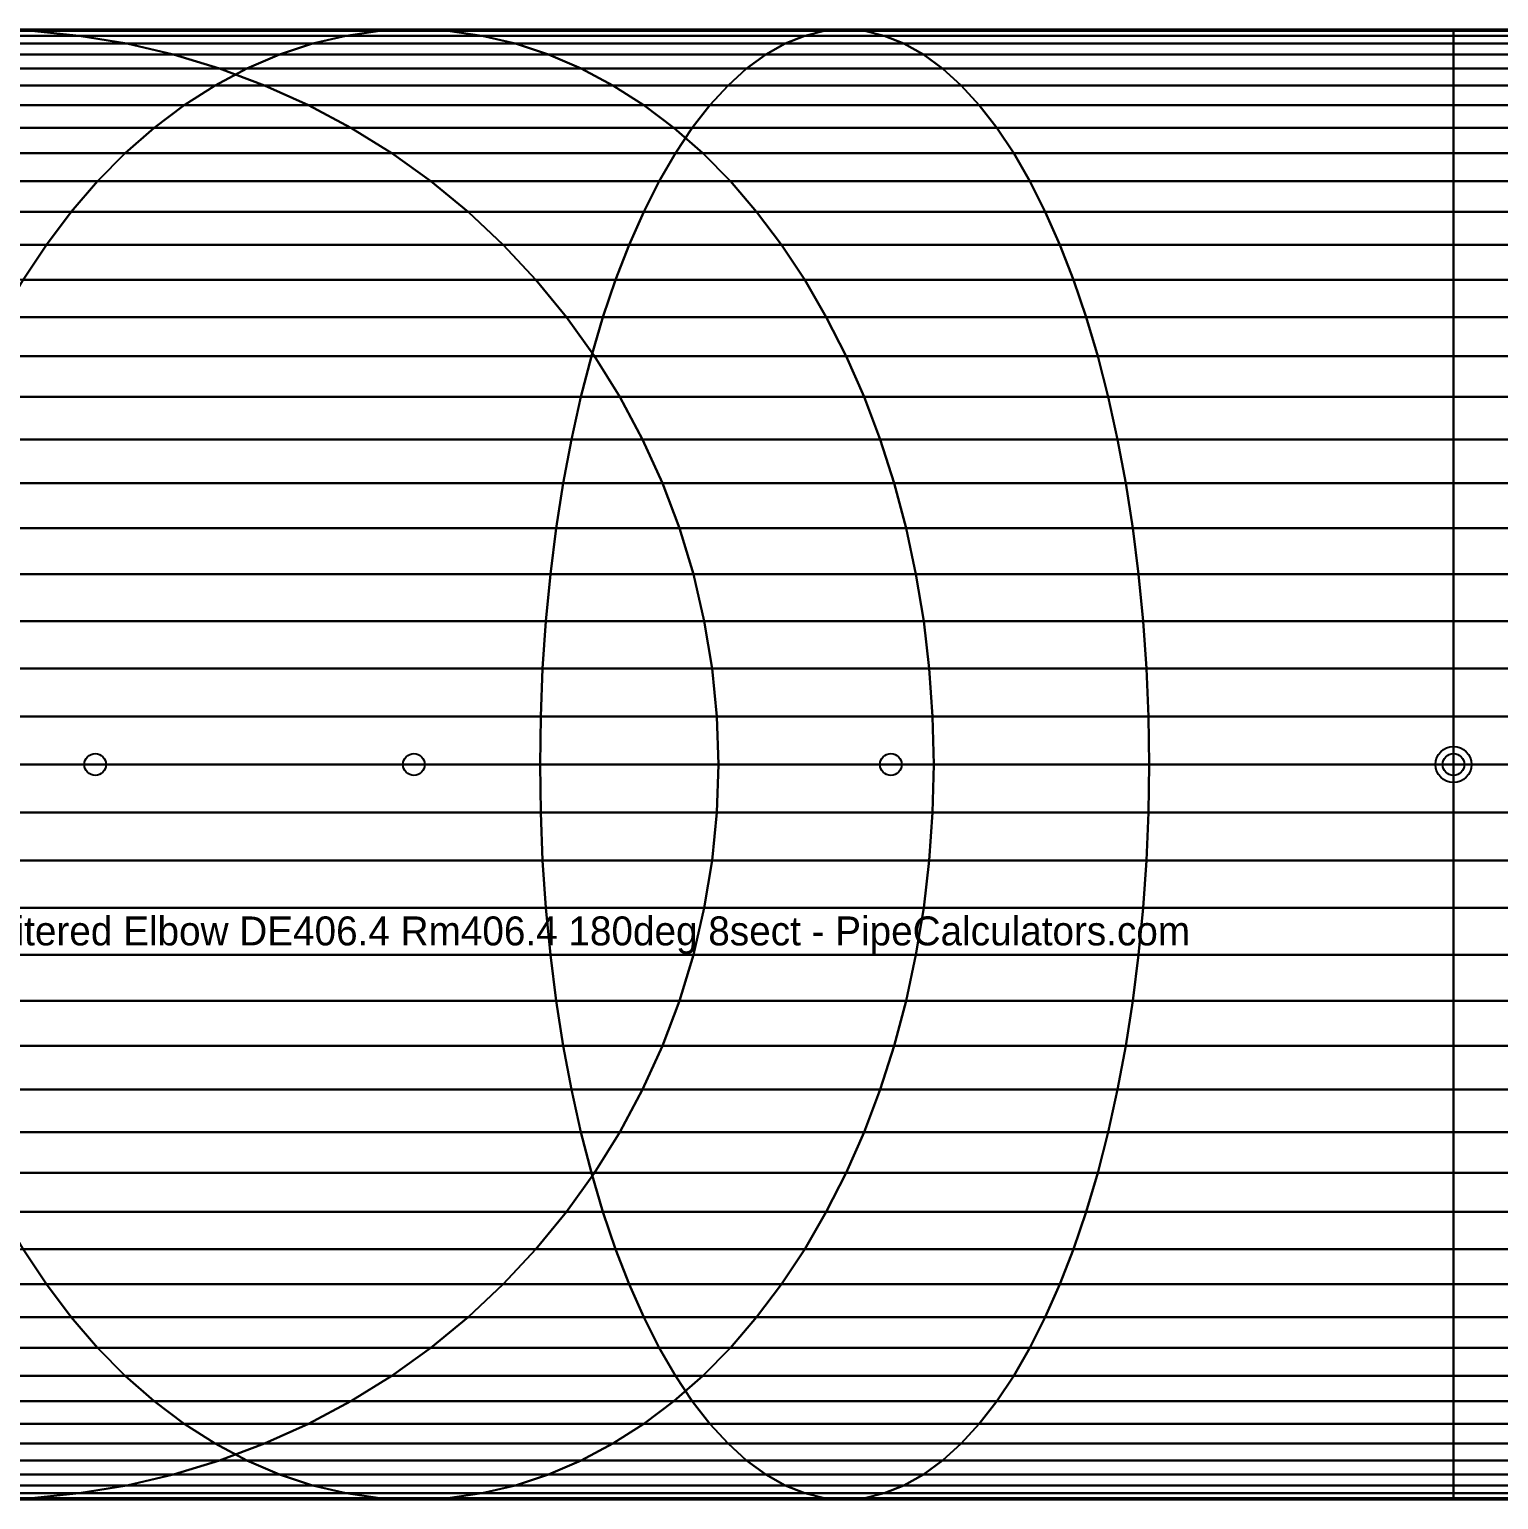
# Model space of a CAD drawing. Header units: millimetres. Extents: x -203 to 1477, y -1544 to 203.
# Drawn here: x 12.7 to 418.9, y -203.2 to 203.2 of the extents above; entities that cross this region are included whole.
import ezdxf

# ---------------------------------------------------------------- set-up
doc = ezdxf.new("R2010")
doc.units = ezdxf.units.MM
doc.linetypes.add('DASHED', pattern=[10, 6, -4])
for name, color, linetype in [('ARC', 6, 'CONTINUOUS'), ('CONSTRUCTION', 1, 'CONTINUOUS'), ('DEV_TEXTE', 4, 'CONTINUOUS'), ('ELBOW_3D', 5, 'CONTINUOUS'), ('POINTS', 1, 'CONTINUOUS')]:
    doc.layers.add(name, color=color, linetype=linetype)

msp = doc.modelspace()

# ---------------------------------------------------------------- linework, layer by layer
at = {"layer": 'ARC', "color": 6, "linetype": 'CONTINUOUS'}
for p, q in [((12.179, 0, 98.747), (17.499, 0, 117.972)), ((17.499, 0, 117.972), (23.756, 0, 136.912)), ((23.756, 0, 136.912), (30.935, 0, 155.523)), ((30.935, 0, 155.523), (39.019, 0, 173.758)), ((39.019, 0, 173.758), (47.987, 0, 191.576)), ((47.987, 0, 191.576), (57.819, 0, 208.931)), ((57.819, 0, 208.931), (68.491, 0, 225.784)), ((68.491, 0, 225.784), (79.976, 0, 242.092)), ((79.976, 0, 242.092), (92.249, 0, 257.817)), ((92.249, 0, 257.817), (105.277, 0, 272.922)), ((105.277, 0, 272.922), (119.032, 0, 287.368)), ((119.032, 0, 287.368), (133.478, 0, 301.123)), ((133.478, 0, 301.123), (148.583, 0, 314.151)), ((148.583, 0, 314.151), (164.308, 0, 326.424)), ((164.308, 0, 326.424), (180.616, 0, 337.909)), ((180.616, 0, 337.909), (197.469, 0, 348.581)), ((197.469, 0, 348.581), (214.824, 0, 358.413)), ((214.824, 0, 358.413), (232.642, 0, 367.381)), ((232.642, 0, 367.381), (250.877, 0, 375.465)), ((250.877, 0, 375.465), (269.488, 0, 382.644)), ((269.488, 0, 382.644), (288.428, 0, 388.901)), ((288.428, 0, 388.901), (307.653, 0, 394.221)), ((307.653, 0, 394.221), (327.115, 0, 398.591)), ((327.115, 0, 398.591), (346.769, 0, 402.001)), ((346.769, 0, 402.001), (366.566, 0, 404.443)), ((366.566, 0, 404.443), (386.459, 0, 405.91)), ((386.459, 0, 405.91), (406.4, 0, 406.4)), ((406.4, 0, 406.4), (426.341, 0, 405.91))]:
    msp.add_line(p, q, dxfattribs=at)
at = {"layer": 'CONSTRUCTION', "color": 1, "linetype": 'CONTINUOUS'}
msp.add_line((0, 0), (406.4, 0), dxfattribs=at)
at = {"layer": 'CONSTRUCTION', "color": 1, "linetype": 'DASHED'}
for q in [(0, 0), (30.935, 0, 155.523), (119.032, 0, 287.368), (250.877, 0, 375.465), (406.4, 0, 406.4), (561.923, 0, 375.465), (693.768, 0, 287.368), (781.865, 0, 155.523), (812.8, 0)]:
    msp.add_line((406.4, 0), q, dxfattribs=at)
at = {"layer": 'CONSTRUCTION', "color": 1}
msp.add_circle((406.4, 0), 5, dxfattribs=at)
at = {"layer": 'ELBOW_3D', "color": 5, "linetype": 'CONTINUOUS'}
for points in [[(-13.29, 202.765, 173.841), (0, 203.2, 168.336), (119.032, 203.2, 287.368), (109.634, 202.765, 296.766)], [(0, 203.2), (13.29, 202.765), (13.29, 202.765, 162.832), (0, 203.2, 168.336)], [(0, 203.2, 168.336), (13.29, 202.765, 162.832), (128.429, 202.765, 277.971), (119.032, 203.2, 287.368)], [(109.634, 202.765, 296.766), (119.032, 203.2, 287.368), (238.064, 203.2, 406.4), (232.559, 202.765, 419.69)], [(119.032, 203.2, 287.368), (128.429, 202.765, 277.971), (243.568, 202.765, 393.11), (238.064, 203.2, 406.4)], [(232.559, 202.765, 419.69), (238.064, 203.2, 406.4), (406.4, 203.2, 406.4), (406.4, 202.765, 419.69)], [(238.064, 203.2, 406.4), (243.568, 202.765, 393.11), (406.4, 202.765, 393.11), (406.4, 203.2, 406.4)], [(406.4, 202.765, 419.69), (406.4, 203.2, 406.4), (574.736, 203.2, 406.4), (580.241, 202.765, 419.69)], [(406.4, 203.2, 406.4), (406.4, 202.765, 393.11), (569.232, 202.765, 393.11), (574.736, 203.2, 406.4)], [(-52.592, 196.276, 190.121), (-39.642, 199.296, 184.757), (91, 199.296, 315.4), (81.844, 196.276, 324.556)], [(-39.642, 199.296, 184.757), (-26.523, 201.462, 179.323), (100.277, 201.462, 306.123), (91, 199.296, 315.4)], [(-26.523, 201.462, 179.323), (-13.29, 202.765, 173.841), (109.634, 202.765, 296.766), (100.277, 201.462, 306.123)], [(13.29, 202.765), (26.523, 201.462), (26.523, 201.462, 157.35), (13.29, 202.765, 162.832)], [(13.29, 202.765, 162.832), (26.523, 201.462, 157.35), (137.786, 201.462, 268.614), (128.429, 202.765, 277.971)], [(26.523, 201.462), (39.642, 199.296), (39.642, 199.296, 151.916), (26.523, 201.462, 157.35)], [(26.523, 201.462, 157.35), (39.642, 199.296, 151.916), (147.063, 199.296, 259.337), (137.786, 201.462, 268.614)], [(39.642, 199.296), (52.592, 196.276), (52.592, 196.276, 146.552), (39.642, 199.296, 151.916)], [(39.642, 199.296, 151.916), (52.592, 196.276, 146.552), (156.22, 196.276, 250.18), (147.063, 199.296, 259.337)], [(81.844, 196.276, 324.556), (91, 199.296, 315.4), (221.643, 199.296, 446.042), (216.279, 196.276, 458.992)], [(91, 199.296, 315.4), (100.277, 201.462, 306.123), (227.077, 201.462, 432.923), (221.643, 199.296, 446.042)], [(100.277, 201.462, 306.123), (109.634, 202.765, 296.766), (232.559, 202.765, 419.69), (227.077, 201.462, 432.923)], [(128.429, 202.765, 277.971), (137.786, 201.462, 268.614), (249.05, 201.462, 379.877), (243.568, 202.765, 393.11)], [(137.786, 201.462, 268.614), (147.063, 199.296, 259.337), (254.484, 199.296, 366.758), (249.05, 201.462, 379.877)], [(147.063, 199.296, 259.337), (156.22, 196.276, 250.18), (259.848, 196.276, 353.808), (254.484, 199.296, 366.758)], [(216.279, 196.276, 458.992), (221.643, 199.296, 446.042), (406.4, 199.296, 446.042), (406.4, 196.276, 458.992)], [(221.643, 199.296, 446.042), (227.077, 201.462, 432.923), (406.4, 201.462, 432.923), (406.4, 199.296, 446.042)], [(227.077, 201.462, 432.923), (232.559, 202.765, 419.69), (406.4, 202.765, 419.69), (406.4, 201.462, 432.923)], [(243.568, 202.765, 393.11), (249.05, 201.462, 379.877), (406.4, 201.462, 379.877), (406.4, 202.765, 393.11)], [(249.05, 201.462, 379.877), (254.484, 199.296, 366.758), (406.4, 199.296, 366.758), (406.4, 201.462, 379.877)], [(254.484, 199.296, 366.758), (259.848, 196.276, 353.808), (406.4, 196.276, 353.808), (406.4, 199.296, 366.758)], [(406.4, 201.462, 432.923), (406.4, 202.765, 419.69), (580.241, 202.765, 419.69), (585.723, 201.462, 432.923)], [(406.4, 202.765, 393.11), (406.4, 201.462, 379.877), (563.75, 201.462, 379.877), (569.232, 202.765, 393.11)], [(406.4, 199.296, 446.042), (406.4, 201.462, 432.923), (585.723, 201.462, 432.923), (591.157, 199.296, 446.042)], [(406.4, 201.462, 379.877), (406.4, 199.296, 366.758), (558.316, 199.296, 366.758), (563.75, 201.462, 379.877)], [(406.4, 196.276, 458.992), (406.4, 199.296, 446.042), (591.157, 199.296, 446.042), (596.521, 196.276, 458.992)], [(406.4, 199.296, 366.758), (406.4, 196.276, 353.808), (552.952, 196.276, 353.808), (558.316, 199.296, 366.758)], [(-65.316, 192.416, 195.391), (-52.592, 196.276, 190.121), (81.844, 196.276, 324.556), (72.846, 192.416, 333.554)], [(52.592, 196.276), (65.316, 192.416), (65.316, 192.416, 141.281), (52.592, 196.276, 146.552)], [(52.592, 196.276, 146.552), (65.316, 192.416, 141.281), (165.218, 192.416, 241.182), (156.22, 196.276, 250.18)], [(72.846, 192.416, 333.554), (81.844, 196.276, 324.556), (216.279, 196.276, 458.992), (211.009, 192.416, 471.716)], [(156.22, 196.276, 250.18), (165.218, 192.416, 241.182), (265.119, 192.416, 341.084), (259.848, 196.276, 353.808)], [(211.009, 192.416, 471.716), (216.279, 196.276, 458.992), (406.4, 196.276, 458.992), (406.4, 192.416, 471.716)], [(259.848, 196.276, 353.808), (265.119, 192.416, 341.084), (406.4, 192.416, 341.084), (406.4, 196.276, 353.808)], [(406.4, 192.416, 471.716), (406.4, 196.276, 458.992), (596.521, 196.276, 458.992), (601.791, 192.416, 471.716)], [(406.4, 196.276, 353.808), (406.4, 192.416, 341.084), (547.681, 192.416, 341.084), (552.952, 196.276, 353.808)], [(-77.761, 187.732, 200.546), (-65.316, 192.416, 195.391), (72.846, 192.416, 333.554), (64.046, 187.732, 342.354)], [(64.046, 187.732, 342.354), (72.846, 192.416, 333.554), (211.009, 192.416, 471.716), (205.854, 187.732, 484.161)], [(65.316, 192.416), (77.761, 187.732), (77.761, 187.732, 136.127), (65.316, 192.416, 141.281)], [(65.316, 192.416, 141.281), (77.761, 187.732, 136.127), (174.017, 187.732, 232.383), (165.218, 192.416, 241.182)], [(165.218, 192.416, 241.182), (174.017, 187.732, 232.383), (270.273, 187.732, 328.639), (265.119, 192.416, 341.084)], [(205.854, 187.732, 484.161), (211.009, 192.416, 471.716), (406.4, 192.416, 471.716), (406.4, 187.732, 484.161)], [(265.119, 192.416, 341.084), (270.273, 187.732, 328.639), (406.4, 187.732, 328.639), (406.4, 192.416, 341.084)], [(406.4, 187.732, 484.161), (406.4, 192.416, 471.716), (601.791, 192.416, 471.716), (606.946, 187.732, 484.161)], [(406.4, 192.416, 341.084), (406.4, 187.732, 328.639), (542.527, 187.732, 328.639), (547.681, 192.416, 341.084)], [(-89.873, 182.245, 205.563), (-77.761, 187.732, 200.546), (64.046, 187.732, 342.354), (55.482, 182.245, 350.918)], [(55.482, 182.245, 350.918), (64.046, 187.732, 342.354), (205.854, 187.732, 484.161), (200.837, 182.245, 496.273)], [(77.761, 187.732), (89.873, 182.245), (89.873, 182.245, 131.11), (77.761, 187.732, 136.127)], [(77.761, 187.732, 136.127), (89.873, 182.245, 131.11), (182.582, 182.245, 223.818), (174.017, 187.732, 232.383)], [(174.017, 187.732, 232.383), (182.582, 182.245, 223.818), (275.29, 182.245, 316.527), (270.273, 187.732, 328.639)], [(200.837, 182.245, 496.273), (205.854, 187.732, 484.161), (406.4, 187.732, 484.161), (406.4, 182.245, 496.273)], [(270.273, 187.732, 328.639), (275.29, 182.245, 316.527), (406.4, 182.245, 316.527), (406.4, 187.732, 328.639)], [(406.4, 182.245, 496.273), (406.4, 187.732, 484.161), (606.946, 187.732, 484.161), (611.963, 182.245, 496.273)], [(406.4, 187.732, 328.639), (406.4, 182.245, 316.527), (537.51, 182.245, 316.527), (542.527, 187.732, 328.639)], [(-101.6, 175.976, 210.42), (-89.873, 182.245, 205.563), (55.482, 182.245, 350.918), (47.19, 175.976, 359.21)], [(47.19, 175.976, 359.21), (55.482, 182.245, 350.918), (200.837, 182.245, 496.273), (195.98, 175.976, 508)], [(89.873, 182.245), (101.6, 175.976), (101.6, 175.976, 126.252), (89.873, 182.245, 131.11)], [(89.873, 182.245, 131.11), (101.6, 175.976, 126.252), (190.874, 175.976, 215.526), (182.582, 182.245, 223.818)], [(182.582, 182.245, 223.818), (190.874, 175.976, 215.526), (280.148, 175.976, 304.8), (275.29, 182.245, 316.527)], [(195.98, 175.976, 508), (200.837, 182.245, 496.273), (406.4, 182.245, 496.273), (406.4, 175.976, 508)], [(275.29, 182.245, 316.527), (280.148, 175.976, 304.8), (406.4, 175.976, 304.8), (406.4, 182.245, 316.527)], [(406.4, 175.976, 508), (406.4, 182.245, 496.273), (611.963, 182.245, 496.273), (616.82, 175.976, 508)], [(406.4, 182.245, 316.527), (406.4, 175.976, 304.8), (532.652, 175.976, 304.8), (537.51, 182.245, 316.527)], [(-112.892, 168.955, 215.098), (-101.6, 175.976, 210.42), (47.19, 175.976, 359.21), (39.205, 168.955, 367.195)], [(39.205, 168.955, 367.195), (47.19, 175.976, 359.21), (195.98, 175.976, 508), (191.302, 168.955, 519.292)], [(101.6, 175.976), (112.892, 168.955), (112.892, 168.955, 121.575), (101.6, 175.976, 126.252)], [(101.6, 175.976, 126.252), (112.892, 168.955, 121.575), (198.858, 168.955, 207.542), (190.874, 175.976, 215.526)], [(190.874, 175.976, 215.526), (198.858, 168.955, 207.542), (284.825, 168.955, 293.508), (280.148, 175.976, 304.8)], [(191.302, 168.955, 519.292), (195.98, 175.976, 508), (406.4, 175.976, 508), (406.4, 168.955, 519.292)], [(280.148, 175.976, 304.8), (284.825, 168.955, 293.508), (406.4, 168.955, 293.508), (406.4, 175.976, 304.8)], [(406.4, 168.955, 519.292), (406.4, 175.976, 508), (616.82, 175.976, 508), (621.498, 168.955, 519.292)], [(406.4, 175.976, 304.8), (406.4, 168.955, 293.508), (527.975, 168.955, 293.508), (532.652, 175.976, 304.8)], [(-123.7, 161.209, 219.575), (-112.892, 168.955, 215.098), (39.205, 168.955, 367.195), (31.562, 161.209, 374.838)], [(31.562, 161.209, 374.838), (39.205, 168.955, 367.195), (191.302, 168.955, 519.292), (186.825, 161.209, 530.1)], [(112.892, 168.955), (123.7, 161.209), (123.7, 161.209, 117.098), (112.892, 168.955, 121.575)], [(112.892, 168.955, 121.575), (123.7, 161.209, 117.098), (206.501, 161.209, 199.899), (198.858, 168.955, 207.542)], [(186.825, 161.209, 530.1), (191.302, 168.955, 519.292), (406.4, 168.955, 519.292), (406.4, 161.209, 530.1)], [(198.858, 168.955, 207.542), (206.501, 161.209, 199.899), (289.302, 161.209, 282.7), (284.825, 168.955, 293.508)], [(284.825, 168.955, 293.508), (289.302, 161.209, 282.7), (406.4, 161.209, 282.7), (406.4, 168.955, 293.508)], [(406.4, 161.209, 530.1), (406.4, 168.955, 519.292), (621.498, 168.955, 519.292), (625.975, 161.209, 530.1)], [(406.4, 168.955, 293.508), (406.4, 161.209, 282.7), (523.498, 161.209, 282.7), (527.975, 168.955, 293.508)], [(-133.979, 152.774, 223.832), (-123.7, 161.209, 219.575), (31.562, 161.209, 374.838), (24.294, 152.774, 382.106)], [(24.294, 152.774, 382.106), (31.562, 161.209, 374.838), (186.825, 161.209, 530.1), (182.568, 152.774, 540.379)], [(123.7, 161.209), (133.979, 152.774), (133.979, 152.774, 112.84), (123.7, 161.209, 117.098)], [(123.7, 161.209, 117.098), (133.979, 152.774, 112.84), (213.769, 152.774, 192.631), (206.501, 161.209, 199.899)], [(182.568, 152.774, 540.379), (186.825, 161.209, 530.1), (406.4, 161.209, 530.1), (406.4, 152.774, 540.379)], [(206.501, 161.209, 199.899), (213.769, 152.774, 192.631), (293.56, 152.774, 272.421), (289.302, 161.209, 282.7)], [(289.302, 161.209, 282.7), (293.56, 152.774, 272.421), (406.4, 152.774, 272.421), (406.4, 161.209, 282.7)], [(406.4, 152.774, 540.379), (406.4, 161.209, 530.1), (625.975, 161.209, 530.1), (630.232, 152.774, 540.379)], [(406.4, 161.209, 282.7), (406.4, 152.774, 272.421), (519.24, 152.774, 272.421), (523.498, 161.209, 282.7)], [(-143.684, 143.684, 227.852), (-133.979, 152.774, 223.832), (24.294, 152.774, 382.106), (17.432, 143.684, 388.968)], [(17.432, 143.684, 388.968), (24.294, 152.774, 382.106), (182.568, 152.774, 540.379), (178.548, 143.684, 550.084)], [(133.979, 152.774), (143.684, 143.684), (143.684, 143.684, 108.82), (133.979, 152.774, 112.84)], [(133.979, 152.774, 112.84), (143.684, 143.684, 108.82), (220.632, 143.684, 185.768), (213.769, 152.774, 192.631)], [(178.548, 143.684, 550.084), (182.568, 152.774, 540.379), (406.4, 152.774, 540.379), (406.4, 143.684, 550.084)], [(213.769, 152.774, 192.631), (220.632, 143.684, 185.768), (297.58, 143.684, 262.716), (293.56, 152.774, 272.421)], [(293.56, 152.774, 272.421), (297.58, 143.684, 262.716), (406.4, 143.684, 262.716), (406.4, 152.774, 272.421)], [(406.4, 143.684, 550.084), (406.4, 152.774, 540.379), (630.232, 152.774, 540.379), (634.252, 143.684, 550.084)], [(406.4, 152.774, 272.421), (406.4, 143.684, 262.716), (515.22, 143.684, 262.716), (519.24, 152.774, 272.421)], [(-152.774, 133.979, 231.617), (-143.684, 143.684, 227.852), (17.432, 143.684, 388.968), (11.004, 133.979, 395.396)], [(11.004, 133.979, 395.396), (17.432, 143.684, 388.968), (178.548, 143.684, 550.084), (174.783, 133.979, 559.174)], [(143.684, 143.684), (152.774, 133.979), (152.774, 133.979, 105.055), (143.684, 143.684, 108.82)], [(143.684, 143.684, 108.82), (152.774, 133.979, 105.055), (227.059, 133.979, 179.341), (220.632, 143.684, 185.768)], [(174.783, 133.979, 559.174), (178.548, 143.684, 550.084), (406.4, 143.684, 550.084), (406.4, 133.979, 559.174)], [(220.632, 143.684, 185.768), (227.059, 133.979, 179.341), (301.345, 133.979, 253.626), (297.58, 143.684, 262.716)], [(297.58, 143.684, 262.716), (301.345, 133.979, 253.626), (406.4, 133.979, 253.626), (406.4, 143.684, 262.716)], [(406.4, 133.979, 559.174), (406.4, 143.684, 550.084), (634.252, 143.684, 550.084), (638.017, 133.979, 559.174)], [(406.4, 143.684, 262.716), (406.4, 133.979, 253.626), (511.455, 133.979, 253.626), (515.22, 143.684, 262.716)], [(5.04, 123.7, 401.36), (11.004, 133.979, 395.396), (174.783, 133.979, 559.174), (171.288, 123.7, 567.609)], [(152.774, 133.979), (161.209, 123.7), (161.209, 123.7, 101.561), (152.774, 133.979, 105.055)], [(152.774, 133.979, 105.055), (161.209, 123.7, 101.561), (233.024, 123.7, 173.376), (227.059, 133.979, 179.341)], [(171.288, 123.7, 567.609), (174.783, 133.979, 559.174), (406.4, 133.979, 559.174), (406.4, 123.7, 567.609)], [(227.059, 133.979, 179.341), (233.024, 123.7, 173.376), (304.839, 123.7, 245.191), (301.345, 133.979, 253.626)], [(301.345, 133.979, 253.626), (304.839, 123.7, 245.191), (406.4, 123.7, 245.191), (406.4, 133.979, 253.626)], [(406.4, 123.7, 567.609), (406.4, 133.979, 559.174), (638.017, 133.979, 559.174), (641.512, 123.7, 567.609)], [(406.4, 133.979, 253.626), (406.4, 123.7, 245.191), (507.961, 123.7, 245.191), (511.455, 133.979, 253.626)], [(-0.437, 112.892, 406.837), (5.04, 123.7, 401.36), (171.288, 123.7, 567.609), (168.08, 112.892, 575.355)], [(161.209, 123.7), (168.955, 112.892), (168.955, 112.892, 98.353), (161.209, 123.7, 101.561)], [(161.209, 123.7, 101.561), (168.955, 112.892, 98.353), (238.501, 112.892, 167.899), (233.024, 123.7, 173.376)], [(168.08, 112.892, 575.355), (171.288, 123.7, 567.609), (406.4, 123.7, 567.609), (406.4, 112.892, 575.355)], [(233.024, 123.7, 173.376), (238.501, 112.892, 167.899), (308.047, 112.892, 237.445), (304.839, 123.7, 245.191)], [(304.839, 123.7, 245.191), (308.047, 112.892, 237.445), (406.4, 112.892, 237.445), (406.4, 123.7, 245.191)], [(406.4, 112.892, 575.355), (406.4, 123.7, 567.609), (641.512, 123.7, 567.609), (644.72, 112.892, 575.355)], [(406.4, 123.7, 245.191), (406.4, 112.892, 237.445), (504.753, 112.892, 237.445), (507.961, 123.7, 245.191)], [(-5.402, 101.6, 411.802), (-0.437, 112.892, 406.837), (168.08, 112.892, 575.355), (165.172, 101.6, 582.376)], [(165.172, 101.6, 582.376), (168.08, 112.892, 575.355), (406.4, 112.892, 575.355), (406.4, 101.6, 582.376)], [(168.955, 112.892), (175.976, 101.6), (175.976, 101.6, 95.445), (168.955, 112.892, 98.353)], [(168.955, 112.892, 98.353), (175.976, 101.6, 95.445), (243.466, 101.6, 162.934), (238.501, 112.892, 167.899)], [(238.501, 112.892, 167.899), (243.466, 101.6, 162.934), (310.955, 101.6, 230.424), (308.047, 112.892, 237.445)], [(308.047, 112.892, 237.445), (310.955, 101.6, 230.424), (406.4, 101.6, 230.424), (406.4, 112.892, 237.445)], [(406.4, 101.6, 582.376), (406.4, 112.892, 575.355), (644.72, 112.892, 575.355), (647.628, 101.6, 582.376)], [(406.4, 112.892, 237.445), (406.4, 101.6, 230.424), (501.845, 101.6, 230.424), (504.753, 112.892, 237.445)], [(-9.835, 89.873, 416.235), (-5.402, 101.6, 411.802), (165.172, 101.6, 582.376), (162.575, 89.873, 588.645)], [(162.575, 89.873, 588.645), (165.172, 101.6, 582.376), (406.4, 101.6, 582.376), (406.4, 89.873, 588.645)], [(175.976, 101.6), (182.245, 89.873), (182.245, 89.873, 92.848), (175.976, 101.6, 95.445)], [(175.976, 101.6, 95.445), (182.245, 89.873, 92.848), (247.898, 89.873, 158.502), (243.466, 101.6, 162.934)], [(243.466, 101.6, 162.934), (247.898, 89.873, 158.502), (313.552, 89.873, 224.155), (310.955, 101.6, 230.424)], [(310.955, 101.6, 230.424), (313.552, 89.873, 224.155), (406.4, 89.873, 224.155), (406.4, 101.6, 230.424)], [(406.4, 89.873, 588.645), (406.4, 101.6, 582.376), (647.628, 101.6, 582.376), (650.225, 89.873, 588.645)], [(406.4, 101.6, 230.424), (406.4, 89.873, 224.155), (499.248, 89.873, 224.155), (501.845, 101.6, 230.424)], [(-13.715, 77.761, 420.115), (-9.835, 89.873, 416.235), (162.575, 89.873, 588.645), (160.302, 77.761, 594.132)], [(160.302, 77.761, 594.132), (162.575, 89.873, 588.645), (406.4, 89.873, 588.645), (406.4, 77.761, 594.132)], [(182.245, 89.873), (187.732, 77.761), (187.732, 77.761, 90.575), (182.245, 89.873, 92.848)], [(182.245, 89.873, 92.848), (187.732, 77.761, 90.575), (251.779, 77.761, 154.621), (247.898, 89.873, 158.502)], [(247.898, 89.873, 158.502), (251.779, 77.761, 154.621), (315.825, 77.761, 218.668), (313.552, 89.873, 224.155)], [(313.552, 89.873, 224.155), (315.825, 77.761, 218.668), (406.4, 77.761, 218.668), (406.4, 89.873, 224.155)], [(406.4, 77.761, 594.132), (406.4, 89.873, 588.645), (650.225, 89.873, 588.645), (652.498, 77.761, 594.132)], [(406.4, 89.873, 224.155), (406.4, 77.761, 218.668), (496.975, 77.761, 218.668), (499.248, 89.873, 224.155)], [(-17.027, 65.316, 423.427), (-13.715, 77.761, 420.115), (160.302, 77.761, 594.132), (158.362, 65.316, 598.816)], [(158.362, 65.316, 598.816), (160.302, 77.761, 594.132), (406.4, 77.761, 594.132), (406.4, 65.316, 598.816)], [(187.732, 77.761), (192.416, 65.316), (192.416, 65.316, 88.635), (187.732, 77.761, 90.575)], [(187.732, 77.761, 90.575), (192.416, 65.316, 88.635), (255.091, 65.316, 151.309), (251.779, 77.761, 154.621)], [(251.779, 77.761, 154.621), (255.091, 65.316, 151.309), (317.765, 65.316, 213.984), (315.825, 77.761, 218.668)], [(315.825, 77.761, 218.668), (317.765, 65.316, 213.984), (406.4, 65.316, 213.984), (406.4, 77.761, 218.668)], [(406.4, 65.316, 598.816), (406.4, 77.761, 594.132), (652.498, 77.761, 594.132), (654.438, 65.316, 598.816)], [(406.4, 77.761, 218.668), (406.4, 65.316, 213.984), (495.035, 65.316, 213.984), (496.975, 77.761, 218.668)], [(-19.756, 52.592, 426.156), (-17.027, 65.316, 423.427), (158.362, 65.316, 598.816), (156.763, 52.592, 602.676)], [(156.763, 52.592, 602.676), (158.362, 65.316, 598.816), (406.4, 65.316, 598.816), (406.4, 52.592, 602.676)], [(192.416, 65.316), (196.276, 52.592), (196.276, 52.592, 87.036), (192.416, 65.316, 88.635)], [(192.416, 65.316, 88.635), (196.276, 52.592, 87.036), (257.82, 52.592, 148.58), (255.091, 65.316, 151.309)], [(255.091, 65.316, 151.309), (257.82, 52.592, 148.58), (319.364, 52.592, 210.124), (317.765, 65.316, 213.984)], [(317.765, 65.316, 213.984), (319.364, 52.592, 210.124), (406.4, 52.592, 210.124), (406.4, 65.316, 213.984)], [(406.4, 52.592, 602.676), (406.4, 65.316, 598.816), (654.438, 65.316, 598.816), (656.037, 52.592, 602.676)], [(406.4, 65.316, 213.984), (406.4, 52.592, 210.124), (493.436, 52.592, 210.124), (495.035, 65.316, 213.984)], [(-21.891, 39.642, 428.291), (-19.756, 52.592, 426.156), (156.763, 52.592, 602.676), (155.513, 39.642, 605.696)], [(155.513, 39.642, 605.696), (156.763, 52.592, 602.676), (406.4, 52.592, 602.676), (406.4, 39.642, 605.696)], [(196.276, 52.592), (199.296, 39.642), (199.296, 39.642, 85.785), (196.276, 52.592, 87.036)], [(196.276, 52.592, 87.036), (199.296, 39.642, 85.785), (259.955, 39.642, 146.445), (257.82, 52.592, 148.58)], [(257.82, 52.592, 148.58), (259.955, 39.642, 146.445), (320.615, 39.642, 207.104), (319.364, 52.592, 210.124)], [(319.364, 52.592, 210.124), (320.615, 39.642, 207.104), (406.4, 39.642, 207.104), (406.4, 52.592, 210.124)], [(406.4, 39.642, 605.696), (406.4, 52.592, 602.676), (656.037, 52.592, 602.676), (657.287, 39.642, 605.696)], [(406.4, 52.592, 210.124), (406.4, 39.642, 207.104), (492.185, 39.642, 207.104), (493.436, 52.592, 210.124)], [(-23.423, 26.523, 429.823), (-21.891, 39.642, 428.291), (155.513, 39.642, 605.696), (154.615, 26.523, 607.862)], [(154.615, 26.523, 607.862), (155.513, 39.642, 605.696), (406.4, 39.642, 605.696), (406.4, 26.523, 607.862)], [(199.296, 39.642), (201.462, 26.523), (201.462, 26.523, 84.888), (199.296, 39.642, 85.785)], [(199.296, 39.642, 85.785), (201.462, 26.523, 84.888), (261.487, 26.523, 144.913), (259.955, 39.642, 146.445)], [(259.955, 39.642, 146.445), (261.487, 26.523, 144.913), (321.512, 26.523, 204.938), (320.615, 39.642, 207.104)], [(320.615, 39.642, 207.104), (321.512, 26.523, 204.938), (406.4, 26.523, 204.938), (406.4, 39.642, 207.104)], [(406.4, 26.523, 607.862), (406.4, 39.642, 605.696), (657.287, 39.642, 605.696), (658.185, 26.523, 607.862)], [(406.4, 39.642, 207.104), (406.4, 26.523, 204.938), (491.288, 26.523, 204.938), (492.185, 39.642, 207.104)], [(-24.345, 13.29, 430.745), (-23.423, 26.523, 429.823), (154.615, 26.523, 607.862), (154.076, 13.29, 609.165)], [(154.076, 13.29, 609.165), (154.615, 26.523, 607.862), (406.4, 26.523, 607.862), (406.4, 13.29, 609.165)], [(201.462, 26.523), (202.765, 13.29), (202.765, 13.29, 84.348), (201.462, 26.523, 84.888)], [(201.462, 26.523, 84.888), (202.765, 13.29, 84.348), (262.408, 13.29, 143.992), (261.487, 26.523, 144.913)], [(261.487, 26.523, 144.913), (262.408, 13.29, 143.992), (322.052, 13.29, 203.635), (321.512, 26.523, 204.938)], [(321.512, 26.523, 204.938), (322.052, 13.29, 203.635), (406.4, 13.29, 203.635), (406.4, 26.523, 204.938)], [(406.4, 13.29, 609.165), (406.4, 26.523, 607.862), (658.185, 26.523, 607.862), (658.724, 13.29, 609.165)], [(406.4, 26.523, 204.938), (406.4, 13.29, 203.635), (490.748, 13.29, 203.635), (491.288, 26.523, 204.938)], [(-24.652, 0, 431.052), (-24.345, 13.29, 430.745), (154.076, 13.29, 609.165), (153.895, 0, 609.6)], [(153.895, 0, 609.6), (154.076, 13.29, 609.165), (406.4, 13.29, 609.165), (406.4, 0, 609.6)], [(202.765, 13.29), (203.2, 0), (203.2, 0, 84.168), (202.765, 13.29, 84.348)], [(202.765, 13.29, 84.348), (203.2, 0, 84.168), (262.716, 0, 143.684), (262.408, 13.29, 143.992)], [(262.408, 13.29, 143.992), (262.716, 0, 143.684), (322.232, 0, 203.2), (322.052, 13.29, 203.635)], [(322.052, 13.29, 203.635), (322.232, 0, 203.2), (406.4, 0, 203.2), (406.4, 13.29, 203.635)], [(406.4, 0, 609.6), (406.4, 13.29, 609.165), (658.724, 13.29, 609.165), (658.905, 0, 609.6)], [(406.4, 13.29, 203.635), (406.4, 0, 203.2), (490.568, 0, 203.2), (490.748, 13.29, 203.635)], [(-24.345, -13.29, 430.745), (-24.652, 0, 431.052), (153.895, 0, 609.6), (154.076, -13.29, 609.165)], [(154.076, -13.29, 609.165), (153.895, 0, 609.6), (406.4, 0, 609.6), (406.4, -13.29, 609.165)], [(203.2, 0), (202.765, -13.29), (202.765, -13.29, 84.348), (203.2, 0, 84.168)], [(203.2, 0, 84.168), (202.765, -13.29, 84.348), (262.408, -13.29, 143.992), (262.716, 0, 143.684)], [(262.716, 0, 143.684), (262.408, -13.29, 143.992), (322.052, -13.29, 203.635), (322.232, 0, 203.2)], [(322.232, 0, 203.2), (322.052, -13.29, 203.635), (406.4, -13.29, 203.635), (406.4, 0, 203.2)], [(406.4, 0, 203.2), (406.4, -13.29, 203.635), (490.748, -13.29, 203.635), (490.568, 0, 203.2)], [(406.4, -13.29, 609.165), (406.4, 0, 609.6), (658.905, 0, 609.6), (658.724, -13.29, 609.165)], [(-23.423, -26.523, 429.823), (-24.345, -13.29, 430.745), (154.076, -13.29, 609.165), (154.615, -26.523, 607.862)], [(154.615, -26.523, 607.862), (154.076, -13.29, 609.165), (406.4, -13.29, 609.165), (406.4, -26.523, 607.862)], [(202.765, -13.29), (201.462, -26.523), (201.462, -26.523, 84.888), (202.765, -13.29, 84.348)], [(202.765, -13.29, 84.348), (201.462, -26.523, 84.888), (261.487, -26.523, 144.913), (262.408, -13.29, 143.992)], [(262.408, -13.29, 143.992), (261.487, -26.523, 144.913), (321.512, -26.523, 204.938), (322.052, -13.29, 203.635)], [(322.052, -13.29, 203.635), (321.512, -26.523, 204.938), (406.4, -26.523, 204.938), (406.4, -13.29, 203.635)], [(406.4, -13.29, 203.635), (406.4, -26.523, 204.938), (491.288, -26.523, 204.938), (490.748, -13.29, 203.635)], [(406.4, -26.523, 607.862), (406.4, -13.29, 609.165), (658.724, -13.29, 609.165), (658.185, -26.523, 607.862)], [(-21.891, -39.642, 428.291), (-23.423, -26.523, 429.823), (154.615, -26.523, 607.862), (155.513, -39.642, 605.696)], [(155.513, -39.642, 605.696), (154.615, -26.523, 607.862), (406.4, -26.523, 607.862), (406.4, -39.642, 605.696)], [(201.462, -26.523), (199.296, -39.642), (199.296, -39.642, 85.785), (201.462, -26.523, 84.888)], [(201.462, -26.523, 84.888), (199.296, -39.642, 85.785), (259.955, -39.642, 146.445), (261.487, -26.523, 144.913)], [(261.487, -26.523, 144.913), (259.955, -39.642, 146.445), (320.615, -39.642, 207.104), (321.512, -26.523, 204.938)], [(321.512, -26.523, 204.938), (320.615, -39.642, 207.104), (406.4, -39.642, 207.104), (406.4, -26.523, 204.938)], [(406.4, -26.523, 204.938), (406.4, -39.642, 207.104), (492.185, -39.642, 207.104), (491.288, -26.523, 204.938)], [(406.4, -39.642, 605.696), (406.4, -26.523, 607.862), (658.185, -26.523, 607.862), (657.287, -39.642, 605.696)], [(-19.756, -52.592, 426.156), (-21.891, -39.642, 428.291), (155.513, -39.642, 605.696), (156.763, -52.592, 602.676)], [(156.763, -52.592, 602.676), (155.513, -39.642, 605.696), (406.4, -39.642, 605.696), (406.4, -52.592, 602.676)], [(199.296, -39.642), (196.276, -52.592), (196.276, -52.592, 87.036), (199.296, -39.642, 85.785)], [(199.296, -39.642, 85.785), (196.276, -52.592, 87.036), (257.82, -52.592, 148.58), (259.955, -39.642, 146.445)], [(259.955, -39.642, 146.445), (257.82, -52.592, 148.58), (319.364, -52.592, 210.124), (320.615, -39.642, 207.104)], [(320.615, -39.642, 207.104), (319.364, -52.592, 210.124), (406.4, -52.592, 210.124), (406.4, -39.642, 207.104)], [(406.4, -39.642, 207.104), (406.4, -52.592, 210.124), (493.436, -52.592, 210.124), (492.185, -39.642, 207.104)], [(406.4, -52.592, 602.676), (406.4, -39.642, 605.696), (657.287, -39.642, 605.696), (656.037, -52.592, 602.676)], [(-17.027, -65.316, 423.427), (-19.756, -52.592, 426.156), (156.763, -52.592, 602.676), (158.362, -65.316, 598.816)], [(158.362, -65.316, 598.816), (156.763, -52.592, 602.676), (406.4, -52.592, 602.676), (406.4, -65.316, 598.816)], [(196.276, -52.592), (192.416, -65.316), (192.416, -65.316, 88.635), (196.276, -52.592, 87.036)], [(196.276, -52.592, 87.036), (192.416, -65.316, 88.635), (255.091, -65.316, 151.309), (257.82, -52.592, 148.58)], [(257.82, -52.592, 148.58), (255.091, -65.316, 151.309), (317.765, -65.316, 213.984), (319.364, -52.592, 210.124)], [(319.364, -52.592, 210.124), (317.765, -65.316, 213.984), (406.4, -65.316, 213.984), (406.4, -52.592, 210.124)], [(406.4, -52.592, 210.124), (406.4, -65.316, 213.984), (495.035, -65.316, 213.984), (493.436, -52.592, 210.124)], [(406.4, -65.316, 598.816), (406.4, -52.592, 602.676), (656.037, -52.592, 602.676), (654.438, -65.316, 598.816)], [(-13.715, -77.761, 420.115), (-17.027, -65.316, 423.427), (158.362, -65.316, 598.816), (160.302, -77.761, 594.132)], [(160.302, -77.761, 594.132), (158.362, -65.316, 598.816), (406.4, -65.316, 598.816), (406.4, -77.761, 594.132)], [(192.416, -65.316), (187.732, -77.761), (187.732, -77.761, 90.575), (192.416, -65.316, 88.635)], [(192.416, -65.316, 88.635), (187.732, -77.761, 90.575), (251.779, -77.761, 154.621), (255.091, -65.316, 151.309)], [(255.091, -65.316, 151.309), (251.779, -77.761, 154.621), (315.825, -77.761, 218.668), (317.765, -65.316, 213.984)], [(317.765, -65.316, 213.984), (315.825, -77.761, 218.668), (406.4, -77.761, 218.668), (406.4, -65.316, 213.984)], [(406.4, -65.316, 213.984), (406.4, -77.761, 218.668), (496.975, -77.761, 218.668), (495.035, -65.316, 213.984)], [(406.4, -77.761, 594.132), (406.4, -65.316, 598.816), (654.438, -65.316, 598.816), (652.498, -77.761, 594.132)], [(-9.835, -89.873, 416.235), (-13.715, -77.761, 420.115), (160.302, -77.761, 594.132), (162.575, -89.873, 588.645)], [(162.575, -89.873, 588.645), (160.302, -77.761, 594.132), (406.4, -77.761, 594.132), (406.4, -89.873, 588.645)], [(187.732, -77.761), (182.245, -89.873), (182.245, -89.873, 92.848), (187.732, -77.761, 90.575)], [(187.732, -77.761, 90.575), (182.245, -89.873, 92.848), (247.898, -89.873, 158.502), (251.779, -77.761, 154.621)], [(251.779, -77.761, 154.621), (247.898, -89.873, 158.502), (313.552, -89.873, 224.155), (315.825, -77.761, 218.668)], [(315.825, -77.761, 218.668), (313.552, -89.873, 224.155), (406.4, -89.873, 224.155), (406.4, -77.761, 218.668)], [(406.4, -77.761, 218.668), (406.4, -89.873, 224.155), (499.248, -89.873, 224.155), (496.975, -77.761, 218.668)], [(406.4, -89.873, 588.645), (406.4, -77.761, 594.132), (652.498, -77.761, 594.132), (650.225, -89.873, 588.645)], [(-5.402, -101.6, 411.802), (-9.835, -89.873, 416.235), (162.575, -89.873, 588.645), (165.172, -101.6, 582.376)], [(165.172, -101.6, 582.376), (162.575, -89.873, 588.645), (406.4, -89.873, 588.645), (406.4, -101.6, 582.376)], [(182.245, -89.873), (175.976, -101.6), (175.976, -101.6, 95.445), (182.245, -89.873, 92.848)], [(182.245, -89.873, 92.848), (175.976, -101.6, 95.445), (243.466, -101.6, 162.934), (247.898, -89.873, 158.502)], [(247.898, -89.873, 158.502), (243.466, -101.6, 162.934), (310.955, -101.6, 230.424), (313.552, -89.873, 224.155)], [(313.552, -89.873, 224.155), (310.955, -101.6, 230.424), (406.4, -101.6, 230.424), (406.4, -89.873, 224.155)], [(406.4, -89.873, 224.155), (406.4, -101.6, 230.424), (501.845, -101.6, 230.424), (499.248, -89.873, 224.155)], [(406.4, -101.6, 582.376), (406.4, -89.873, 588.645), (650.225, -89.873, 588.645), (647.628, -101.6, 582.376)], [(-0.437, -112.892, 406.837), (-5.402, -101.6, 411.802), (165.172, -101.6, 582.376), (168.08, -112.892, 575.355)], [(168.08, -112.892, 575.355), (165.172, -101.6, 582.376), (406.4, -101.6, 582.376), (406.4, -112.892, 575.355)], [(175.976, -101.6), (168.955, -112.892), (168.955, -112.892, 98.353), (175.976, -101.6, 95.445)], [(175.976, -101.6, 95.445), (168.955, -112.892, 98.353), (238.501, -112.892, 167.899), (243.466, -101.6, 162.934)], [(243.466, -101.6, 162.934), (238.501, -112.892, 167.899), (308.047, -112.892, 237.445), (310.955, -101.6, 230.424)], [(310.955, -101.6, 230.424), (308.047, -112.892, 237.445), (406.4, -112.892, 237.445), (406.4, -101.6, 230.424)], [(406.4, -101.6, 230.424), (406.4, -112.892, 237.445), (504.753, -112.892, 237.445), (501.845, -101.6, 230.424)], [(406.4, -112.892, 575.355), (406.4, -101.6, 582.376), (647.628, -101.6, 582.376), (644.72, -112.892, 575.355)], [(5.04, -123.7, 401.36), (-0.437, -112.892, 406.837), (168.08, -112.892, 575.355), (171.288, -123.7, 567.609)], [(168.955, -112.892), (161.209, -123.7), (161.209, -123.7, 101.561), (168.955, -112.892, 98.353)], [(168.955, -112.892, 98.353), (161.209, -123.7, 101.561), (233.024, -123.7, 173.376), (238.501, -112.892, 167.899)], [(171.288, -123.7, 567.609), (168.08, -112.892, 575.355), (406.4, -112.892, 575.355), (406.4, -123.7, 567.609)], [(238.501, -112.892, 167.899), (233.024, -123.7, 173.376), (304.839, -123.7, 245.191), (308.047, -112.892, 237.445)], [(308.047, -112.892, 237.445), (304.839, -123.7, 245.191), (406.4, -123.7, 245.191), (406.4, -112.892, 237.445)], [(406.4, -112.892, 237.445), (406.4, -123.7, 245.191), (507.961, -123.7, 245.191), (504.753, -112.892, 237.445)], [(406.4, -123.7, 567.609), (406.4, -112.892, 575.355), (644.72, -112.892, 575.355), (641.512, -123.7, 567.609)], [(11.004, -133.979, 395.396), (5.04, -123.7, 401.36), (171.288, -123.7, 567.609), (174.783, -133.979, 559.174)], [(161.209, -123.7), (152.774, -133.979), (152.774, -133.979, 105.055), (161.209, -123.7, 101.561)], [(161.209, -123.7, 101.561), (152.774, -133.979, 105.055), (227.059, -133.979, 179.341), (233.024, -123.7, 173.376)], [(174.783, -133.979, 559.174), (171.288, -123.7, 567.609), (406.4, -123.7, 567.609), (406.4, -133.979, 559.174)], [(233.024, -123.7, 173.376), (227.059, -133.979, 179.341), (301.345, -133.979, 253.626), (304.839, -123.7, 245.191)], [(304.839, -123.7, 245.191), (301.345, -133.979, 253.626), (406.4, -133.979, 253.626), (406.4, -123.7, 245.191)], [(406.4, -123.7, 245.191), (406.4, -133.979, 253.626), (511.455, -133.979, 253.626), (507.961, -123.7, 245.191)], [(406.4, -133.979, 559.174), (406.4, -123.7, 567.609), (641.512, -123.7, 567.609), (638.017, -133.979, 559.174)], [(-143.684, -143.684, 227.852), (-152.774, -133.979, 231.617), (11.004, -133.979, 395.396), (17.432, -143.684, 388.968)], [(17.432, -143.684, 388.968), (11.004, -133.979, 395.396), (174.783, -133.979, 559.174), (178.548, -143.684, 550.084)], [(152.774, -133.979), (143.684, -143.684), (143.684, -143.684, 108.82), (152.774, -133.979, 105.055)], [(152.774, -133.979, 105.055), (143.684, -143.684, 108.82), (220.632, -143.684, 185.768), (227.059, -133.979, 179.341)], [(178.548, -143.684, 550.084), (174.783, -133.979, 559.174), (406.4, -133.979, 559.174), (406.4, -143.684, 550.084)], [(227.059, -133.979, 179.341), (220.632, -143.684, 185.768), (297.58, -143.684, 262.716), (301.345, -133.979, 253.626)], [(301.345, -133.979, 253.626), (297.58, -143.684, 262.716), (406.4, -143.684, 262.716), (406.4, -133.979, 253.626)], [(406.4, -133.979, 253.626), (406.4, -143.684, 262.716), (515.22, -143.684, 262.716), (511.455, -133.979, 253.626)], [(406.4, -143.684, 550.084), (406.4, -133.979, 559.174), (638.017, -133.979, 559.174), (634.252, -143.684, 550.084)], [(-133.979, -152.774, 223.832), (-143.684, -143.684, 227.852), (17.432, -143.684, 388.968), (24.294, -152.774, 382.106)], [(24.294, -152.774, 382.106), (17.432, -143.684, 388.968), (178.548, -143.684, 550.084), (182.568, -152.774, 540.379)], [(143.684, -143.684), (133.979, -152.774), (133.979, -152.774, 112.84), (143.684, -143.684, 108.82)], [(143.684, -143.684, 108.82), (133.979, -152.774, 112.84), (213.769, -152.774, 192.631), (220.632, -143.684, 185.768)], [(182.568, -152.774, 540.379), (178.548, -143.684, 550.084), (406.4, -143.684, 550.084), (406.4, -152.774, 540.379)], [(220.632, -143.684, 185.768), (213.769, -152.774, 192.631), (293.56, -152.774, 272.421), (297.58, -143.684, 262.716)], [(297.58, -143.684, 262.716), (293.56, -152.774, 272.421), (406.4, -152.774, 272.421), (406.4, -143.684, 262.716)], [(406.4, -143.684, 262.716), (406.4, -152.774, 272.421), (519.24, -152.774, 272.421), (515.22, -143.684, 262.716)], [(406.4, -152.774, 540.379), (406.4, -143.684, 550.084), (634.252, -143.684, 550.084), (630.232, -152.774, 540.379)], [(-123.7, -161.209, 219.575), (-133.979, -152.774, 223.832), (24.294, -152.774, 382.106), (31.562, -161.209, 374.838)], [(31.562, -161.209, 374.838), (24.294, -152.774, 382.106), (182.568, -152.774, 540.379), (186.825, -161.209, 530.1)], [(133.979, -152.774), (123.7, -161.209), (123.7, -161.209, 117.098), (133.979, -152.774, 112.84)], [(133.979, -152.774, 112.84), (123.7, -161.209, 117.098), (206.501, -161.209, 199.899), (213.769, -152.774, 192.631)], [(186.825, -161.209, 530.1), (182.568, -152.774, 540.379), (406.4, -152.774, 540.379), (406.4, -161.209, 530.1)], [(213.769, -152.774, 192.631), (206.501, -161.209, 199.899), (289.302, -161.209, 282.7), (293.56, -152.774, 272.421)], [(293.56, -152.774, 272.421), (289.302, -161.209, 282.7), (406.4, -161.209, 282.7), (406.4, -152.774, 272.421)], [(406.4, -152.774, 272.421), (406.4, -161.209, 282.7), (523.498, -161.209, 282.7), (519.24, -152.774, 272.421)], [(406.4, -161.209, 530.1), (406.4, -152.774, 540.379), (630.232, -152.774, 540.379), (625.975, -161.209, 530.1)], [(-112.892, -168.955, 215.098), (-123.7, -161.209, 219.575), (31.562, -161.209, 374.838), (39.205, -168.955, 367.195)], [(39.205, -168.955, 367.195), (31.562, -161.209, 374.838), (186.825, -161.209, 530.1), (191.302, -168.955, 519.292)], [(123.7, -161.209), (112.892, -168.955), (112.892, -168.955, 121.575), (123.7, -161.209, 117.098)], [(123.7, -161.209, 117.098), (112.892, -168.955, 121.575), (198.858, -168.955, 207.542), (206.501, -161.209, 199.899)], [(191.302, -168.955, 519.292), (186.825, -161.209, 530.1), (406.4, -161.209, 530.1), (406.4, -168.955, 519.292)], [(206.501, -161.209, 199.899), (198.858, -168.955, 207.542), (284.825, -168.955, 293.508), (289.302, -161.209, 282.7)], [(289.302, -161.209, 282.7), (284.825, -168.955, 293.508), (406.4, -168.955, 293.508), (406.4, -161.209, 282.7)], [(406.4, -161.209, 282.7), (406.4, -168.955, 293.508), (527.975, -168.955, 293.508), (523.498, -161.209, 282.7)], [(406.4, -168.955, 519.292), (406.4, -161.209, 530.1), (625.975, -161.209, 530.1), (621.498, -168.955, 519.292)], [(-101.6, -175.976, 210.42), (-112.892, -168.955, 215.098), (39.205, -168.955, 367.195), (47.19, -175.976, 359.21)], [(47.19, -175.976, 359.21), (39.205, -168.955, 367.195), (191.302, -168.955, 519.292), (195.98, -175.976, 508)], [(112.892, -168.955), (101.6, -175.976), (101.6, -175.976, 126.252), (112.892, -168.955, 121.575)], [(112.892, -168.955, 121.575), (101.6, -175.976, 126.252), (190.874, -175.976, 215.526), (198.858, -168.955, 207.542)], [(198.858, -168.955, 207.542), (190.874, -175.976, 215.526), (280.148, -175.976, 304.8), (284.825, -168.955, 293.508)], [(195.98, -175.976, 508), (191.302, -168.955, 519.292), (406.4, -168.955, 519.292), (406.4, -175.976, 508)], [(284.825, -168.955, 293.508), (280.148, -175.976, 304.8), (406.4, -175.976, 304.8), (406.4, -168.955, 293.508)], [(406.4, -168.955, 293.508), (406.4, -175.976, 304.8), (532.652, -175.976, 304.8), (527.975, -168.955, 293.508)], [(406.4, -175.976, 508), (406.4, -168.955, 519.292), (621.498, -168.955, 519.292), (616.82, -175.976, 508)], [(-89.873, -182.245, 205.563), (-101.6, -175.976, 210.42), (47.19, -175.976, 359.21), (55.482, -182.245, 350.918)], [(55.482, -182.245, 350.918), (47.19, -175.976, 359.21), (195.98, -175.976, 508), (200.837, -182.245, 496.273)], [(101.6, -175.976), (89.873, -182.245), (89.873, -182.245, 131.11), (101.6, -175.976, 126.252)], [(101.6, -175.976, 126.252), (89.873, -182.245, 131.11), (182.582, -182.245, 223.818), (190.874, -175.976, 215.526)], [(190.874, -175.976, 215.526), (182.582, -182.245, 223.818), (275.29, -182.245, 316.527), (280.148, -175.976, 304.8)], [(200.837, -182.245, 496.273), (195.98, -175.976, 508), (406.4, -175.976, 508), (406.4, -182.245, 496.273)], [(280.148, -175.976, 304.8), (275.29, -182.245, 316.527), (406.4, -182.245, 316.527), (406.4, -175.976, 304.8)], [(406.4, -175.976, 304.8), (406.4, -182.245, 316.527), (537.51, -182.245, 316.527), (532.652, -175.976, 304.8)], [(406.4, -182.245, 496.273), (406.4, -175.976, 508), (616.82, -175.976, 508), (611.963, -182.245, 496.273)], [(-77.761, -187.732, 200.546), (-89.873, -182.245, 205.563), (55.482, -182.245, 350.918), (64.046, -187.732, 342.354)], [(64.046, -187.732, 342.354), (55.482, -182.245, 350.918), (200.837, -182.245, 496.273), (205.854, -187.732, 484.161)], [(89.873, -182.245), (77.761, -187.732), (77.761, -187.732, 136.127), (89.873, -182.245, 131.11)], [(89.873, -182.245, 131.11), (77.761, -187.732, 136.127), (174.017, -187.732, 232.383), (182.582, -182.245, 223.818)], [(182.582, -182.245, 223.818), (174.017, -187.732, 232.383), (270.273, -187.732, 328.639), (275.29, -182.245, 316.527)], [(205.854, -187.732, 484.161), (200.837, -182.245, 496.273), (406.4, -182.245, 496.273), (406.4, -187.732, 484.161)], [(275.29, -182.245, 316.527), (270.273, -187.732, 328.639), (406.4, -187.732, 328.639), (406.4, -182.245, 316.527)], [(406.4, -182.245, 316.527), (406.4, -187.732, 328.639), (542.527, -187.732, 328.639), (537.51, -182.245, 316.527)], [(406.4, -187.732, 484.161), (406.4, -182.245, 496.273), (611.963, -182.245, 496.273), (606.946, -187.732, 484.161)], [(-65.316, -192.416, 195.391), (-77.761, -187.732, 200.546), (64.046, -187.732, 342.354), (72.846, -192.416, 333.554)], [(72.846, -192.416, 333.554), (64.046, -187.732, 342.354), (205.854, -187.732, 484.161), (211.009, -192.416, 471.716)], [(77.761, -187.732), (65.316, -192.416), (65.316, -192.416, 141.281), (77.761, -187.732, 136.127)], [(77.761, -187.732, 136.127), (65.316, -192.416, 141.281), (165.218, -192.416, 241.182), (174.017, -187.732, 232.383)], [(174.017, -187.732, 232.383), (165.218, -192.416, 241.182), (265.119, -192.416, 341.084), (270.273, -187.732, 328.639)], [(211.009, -192.416, 471.716), (205.854, -187.732, 484.161), (406.4, -187.732, 484.161), (406.4, -192.416, 471.716)], [(270.273, -187.732, 328.639), (265.119, -192.416, 341.084), (406.4, -192.416, 341.084), (406.4, -187.732, 328.639)], [(406.4, -187.732, 328.639), (406.4, -192.416, 341.084), (547.681, -192.416, 341.084), (542.527, -187.732, 328.639)], [(406.4, -192.416, 471.716), (406.4, -187.732, 484.161), (606.946, -187.732, 484.161), (601.791, -192.416, 471.716)], [(-52.592, -196.276, 190.121), (-65.316, -192.416, 195.391), (72.846, -192.416, 333.554), (81.844, -196.276, 324.556)], [(65.316, -192.416), (52.592, -196.276), (52.592, -196.276, 146.552), (65.316, -192.416, 141.281)], [(65.316, -192.416, 141.281), (52.592, -196.276, 146.552), (156.22, -196.276, 250.18), (165.218, -192.416, 241.182)], [(81.844, -196.276, 324.556), (72.846, -192.416, 333.554), (211.009, -192.416, 471.716), (216.279, -196.276, 458.992)], [(165.218, -192.416, 241.182), (156.22, -196.276, 250.18), (259.848, -196.276, 353.808), (265.119, -192.416, 341.084)], [(216.279, -196.276, 458.992), (211.009, -192.416, 471.716), (406.4, -192.416, 471.716), (406.4, -196.276, 458.992)], [(265.119, -192.416, 341.084), (259.848, -196.276, 353.808), (406.4, -196.276, 353.808), (406.4, -192.416, 341.084)], [(406.4, -192.416, 341.084), (406.4, -196.276, 353.808), (552.952, -196.276, 353.808), (547.681, -192.416, 341.084)], [(406.4, -196.276, 458.992), (406.4, -192.416, 471.716), (601.791, -192.416, 471.716), (596.521, -196.276, 458.992)], [(-39.642, -199.296, 184.757), (-52.592, -196.276, 190.121), (81.844, -196.276, 324.556), (91, -199.296, 315.4)], [(52.592, -196.276), (39.642, -199.296), (39.642, -199.296, 151.916), (52.592, -196.276, 146.552)], [(52.592, -196.276, 146.552), (39.642, -199.296, 151.916), (147.063, -199.296, 259.337), (156.22, -196.276, 250.18)], [(91, -199.296, 315.4), (81.844, -196.276, 324.556), (216.279, -196.276, 458.992), (221.643, -199.296, 446.042)], [(156.22, -196.276, 250.18), (147.063, -199.296, 259.337), (254.484, -199.296, 366.758), (259.848, -196.276, 353.808)], [(221.643, -199.296, 446.042), (216.279, -196.276, 458.992), (406.4, -196.276, 458.992), (406.4, -199.296, 446.042)], [(259.848, -196.276, 353.808), (254.484, -199.296, 366.758), (406.4, -199.296, 366.758), (406.4, -196.276, 353.808)], [(406.4, -196.276, 353.808), (406.4, -199.296, 366.758), (558.316, -199.296, 366.758), (552.952, -196.276, 353.808)], [(406.4, -199.296, 446.042), (406.4, -196.276, 458.992), (596.521, -196.276, 458.992), (591.157, -199.296, 446.042)], [(-26.523, -201.462, 179.323), (-39.642, -199.296, 184.757), (91, -199.296, 315.4), (100.277, -201.462, 306.123)], [(-13.29, -202.765, 173.841), (-26.523, -201.462, 179.323), (100.277, -201.462, 306.123), (109.634, -202.765, 296.766)], [(0, -203.2, 168.336), (-13.29, -202.765, 173.841), (109.634, -202.765, 296.766), (119.032, -203.2, 287.368)], [(13.29, -202.765), (0, -203.2), (0, -203.2, 168.336), (13.29, -202.765, 162.832)], [(13.29, -202.765, 162.832), (0, -203.2, 168.336), (119.032, -203.2, 287.368), (128.429, -202.765, 277.971)], [(26.523, -201.462), (13.29, -202.765), (13.29, -202.765, 162.832), (26.523, -201.462, 157.35)], [(26.523, -201.462, 157.35), (13.29, -202.765, 162.832), (128.429, -202.765, 277.971), (137.786, -201.462, 268.614)], [(39.642, -199.296), (26.523, -201.462), (26.523, -201.462, 157.35), (39.642, -199.296, 151.916)], [(39.642, -199.296, 151.916), (26.523, -201.462, 157.35), (137.786, -201.462, 268.614), (147.063, -199.296, 259.337)], [(100.277, -201.462, 306.123), (91, -199.296, 315.4), (221.643, -199.296, 446.042), (227.077, -201.462, 432.923)], [(109.634, -202.765, 296.766), (100.277, -201.462, 306.123), (227.077, -201.462, 432.923), (232.559, -202.765, 419.69)], [(119.032, -203.2, 287.368), (109.634, -202.765, 296.766), (232.559, -202.765, 419.69), (238.064, -203.2, 406.4)], [(128.429, -202.765, 277.971), (119.032, -203.2, 287.368), (238.064, -203.2, 406.4), (243.568, -202.765, 393.11)], [(137.786, -201.462, 268.614), (128.429, -202.765, 277.971), (243.568, -202.765, 393.11), (249.05, -201.462, 379.877)], [(147.063, -199.296, 259.337), (137.786, -201.462, 268.614), (249.05, -201.462, 379.877), (254.484, -199.296, 366.758)], [(227.077, -201.462, 432.923), (221.643, -199.296, 446.042), (406.4, -199.296, 446.042), (406.4, -201.462, 432.923)], [(232.559, -202.765, 419.69), (227.077, -201.462, 432.923), (406.4, -201.462, 432.923), (406.4, -202.765, 419.69)], [(238.064, -203.2, 406.4), (232.559, -202.765, 419.69), (406.4, -202.765, 419.69), (406.4, -203.2, 406.4)], [(243.568, -202.765, 393.11), (238.064, -203.2, 406.4), (406.4, -203.2, 406.4), (406.4, -202.765, 393.11)], [(249.05, -201.462, 379.877), (243.568, -202.765, 393.11), (406.4, -202.765, 393.11), (406.4, -201.462, 379.877)], [(254.484, -199.296, 366.758), (249.05, -201.462, 379.877), (406.4, -201.462, 379.877), (406.4, -199.296, 366.758)], [(406.4, -199.296, 366.758), (406.4, -201.462, 379.877), (563.75, -201.462, 379.877), (558.316, -199.296, 366.758)], [(406.4, -201.462, 432.923), (406.4, -199.296, 446.042), (591.157, -199.296, 446.042), (585.723, -201.462, 432.923)], [(406.4, -201.462, 379.877), (406.4, -202.765, 393.11), (569.232, -202.765, 393.11), (563.75, -201.462, 379.877)], [(406.4, -202.765, 419.69), (406.4, -201.462, 432.923), (585.723, -201.462, 432.923), (580.241, -202.765, 419.69)], [(406.4, -202.765, 393.11), (406.4, -203.2, 406.4), (574.736, -203.2, 406.4), (569.232, -202.765, 393.11)], [(406.4, -203.2, 406.4), (406.4, -202.765, 419.69), (580.241, -202.765, 419.69), (574.736, -203.2, 406.4)]]:
    msp.add_3dface(points, dxfattribs=at)
at = {"layer": 'POINTS', "color": 6}
for centre in [(30.935, 0, 155.523), (119.032, 0, 287.368), (250.877, 0, 375.465), (406.4, 0, 406.4)]:
    msp.add_circle(centre, 3, dxfattribs=at)

# ---------------------------------------------------------------- texts
at = {"layer": 'DEV_TEXTE', "color": 4}
msp.add_text('Mitered Elbow DE406.4 Rm406.4 180deg 8sect - PipeCalculators.com', height=8, dxfattribs=at).set_placement((0, -50))

doc.saveas('drawing.dxf')
